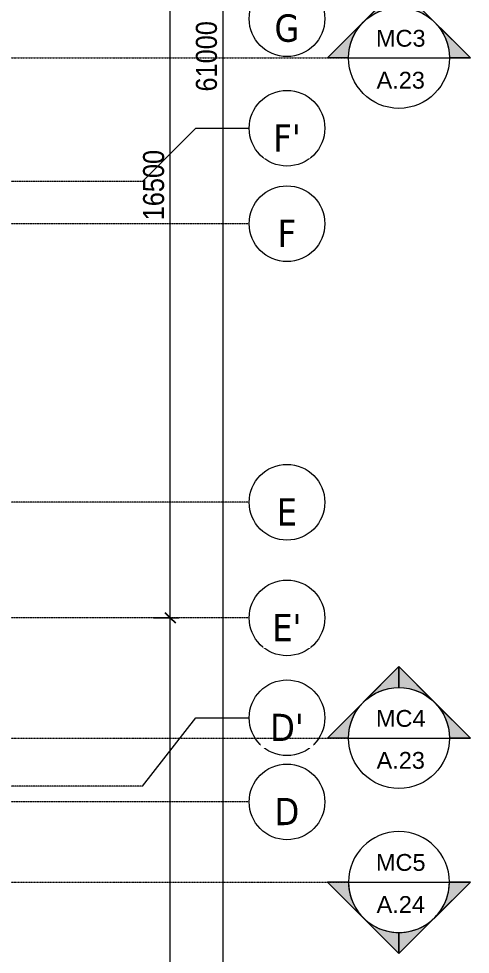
# Model space of a CAD drawing. Header units: millimetres. Extents: x 1591 to 239055, y -15958 to 83255.
# Drawn here: x 223415 to 232010, y 30637 to 48437 of the extents above; entities that cross this region are included whole.
import ezdxf

# ---------------------------------------------------------------- set-up
doc = ezdxf.new("R2010")
doc.units = ezdxf.units.MM
doc.linetypes.add('Dash Dot 3_16_', pattern=[7.9375, 4.7625, -1.5875, 0, -1.5875])
doc.linetypes.add('Grid Line', pattern=[22.225, 12.7, -3.175, 3.175, -3.175])
for name, color, linetype, lineweight in [('A-ANNO-DIMS', 211, 'Continuous', 9), ('A-ANNO-DIMS-160', 211, 'Continuous', 9), ('G-ANNO-SYMB', 111, 'Continuous', 9), ('G-ANNO-SYMB-1', 111, 'Dash Dot 3_16_', 18), ('S-GRID', 1, 'Continuous', 9), ('S-GRID-1', 1, 'Grid Line', 9), ('S-GRID-IDEN', 1, 'Continuous', 9)]:
    doc.layers.add(name, color=color, linetype=linetype, lineweight=lineweight)
doc.styles.add('Arial_10', font='arial_0.ttf', dxfattribs={"height": 320})
doc.styles.add('Tahoma_B', font='tahomabd_0.ttf', dxfattribs={"height": 520})
doc.styles.add('UTM Avo', font='UTM Avo.ttf', dxfattribs={"width": 0.9, "height": 400})
doc.dimstyles.new('1_Dim_chi_tiet_2_5', dxfattribs={"dimscale": 304.8, "dimtxt": 399.720379, "dimasz": 0.629921, "dimexe": 0.524934, "dimexo": 0.0625, "dimgap": 0.052493, "dimtad": 1, "dimdec": 0, "dimrnd": 5, "dimzin": 0, "dimdsep": 46, "dimtxsty": 'UTM Avo', "dimblk1": 'OBLIQUE', "dimblk2": 'OBLIQUE', "dimsah": 1, "dimcen": 0.09, "dimdle": 0.524934, "dimazin": 0, "dimtfac": 1, "dimtdec": 4, "dimtix": 1, "dimtmove": 0, "dimatfit": 3, "dimfxl": 1.049869, "dimfxlon": 1, "dimtvp": 1, "dimtolj": 1, "dimtzin": 0, "dimarcsym": 2})

# ---------------------------------------------------------------- blocks, each defined once
blk = doc.blocks.new('Grid - M_Grid Head - Circle-353313-TKCS_MB TẦNG 6-8')
at = {"layer": 'S-GRID-IDEN'}
blk.add_circle((0, 0), 4.5, dxfattribs=at)
blk = doc.blocks.new('Section - M_Section Head - Filled-352373-TKCS_MB TẦNG 6-8')
at = {"layer": 'G-ANNO-SYMB'}
h = blk.add_hatch(color=256, dxfattribs=at)
edge = h.paths.add_edge_path()
edge.add_line((-6, 8.49), (-6, 6))
edge.add_arc((-6, 0), 6, 90, 135)
edge.add_line((-10.24, 4.24), (-6, 8.49))
h = blk.add_hatch(color=256, dxfattribs=at)
edge = h.paths.add_edge_path()
edge.add_line((-6, 8.49), (-1.76, 4.24))
edge.add_arc((-6, 0), 6, 45, 90)
edge.add_line((-6, 6), (-6, 8.49))
h = blk.add_hatch(color=256, dxfattribs=at)
edge = h.paths.add_edge_path()
edge.add_line((-14.49, 0), (-10.24, 4.24))
edge.add_arc((-6, 0), 6, 135, 180)
edge.add_line((-12, 0), (-14.49, 0))
h = blk.add_hatch(color=256, dxfattribs=at)
edge = h.paths.add_edge_path()
edge.add_line((2.49, 0), (0, 0))
edge.add_arc((-6, 0), 6, 360, 405)
edge.add_line((-1.76, 4.24), (2.49, 0))
for p, q in [((-6, 8.49), (-14.49, 0)), ((-6, 8.49), (-10.24, 4.24)), ((-6, 8.49), (2.49, 0)), ((-6, 6), (-6, 8.49)), ((-6, 8.49), (-6, 6)), ((-1.76, 4.24), (-6, 8.49)), ((-10.24, 4.24), (-14.49, 0)), ((2.49, 0), (-1.76, 4.24)), ((-14.49, 0), (-12, 0)), ((0, 0), (2.49, 0)), ((-12, 0), (-14.49, 0)), ((0, 0), (2.49, 0))]:
    blk.add_line(p, q, dxfattribs=at)
for start, end in [(360, 180), (90, 135), (45, 90), (135, 180), (360, 45), (180, 360)]:
    blk.add_arc((-6, 0), 6, start, end, dxfattribs=at)
blk = doc.blocks.new('DIMBLOCK22-TKCS_MB TẦNG 6-8')
at = {"layer": 'A-ANNO-DIMS-160', "lineweight": 25}
for p, q in [((227307, 78237), (227211, 78333)), ((227307, 78237), (227403, 78141)), ((227307, 17237), (227211, 17333)), ((227307, 17237), (227403, 17141))]:
    blk.add_line(p, q, dxfattribs=at)
at = {"layer": 'A-ANNO-DIMS-160'}
for p, q in [((227307, 17077), (227307, 78397)), ((226987, 78237), (227467, 78237)), ((227307, 78237), (226987, 78237)), ((226987, 17237), (227467, 17237)), ((227307, 17237), (226987, 17237))]:
    blk.add_line(p, q, dxfattribs=at)
at = {"layer": 'A-ANNO-DIMS-160', "color": 0, "insert": (226787, 47052), "char_height": 400, "width": 1643.29, "attachment_point": 1, "rotation": 90, "line_spacing_factor": 1.110334, "style": 'UTM Avo'}
blk.add_mtext('61000', dxfattribs=at)
blk = doc.blocks.new('_Oblique')
at = {"color": 0, "linetype": 'ByBlock', "lineweight": -2}
blk.add_line((-0.5, -0.5), (0.5, 0.5), dxfattribs=at)
blk = doc.blocks.new('DIMBLOCK23-TKCS_MB TẦNG 6-8')
at = {"layer": 'A-ANNO-DIMS-160'}
for p, q in [((225980, 37037), (226460, 37037)), ((226300, 37037), (225980, 37037)), ((226300, 17077), (226300, 37037)), ((225980, 17237), (226460, 17237)), ((226300, 17237), (225980, 17237))]:
    blk.add_line(p, q, dxfattribs=at)
at = {"layer": 'A-ANNO-DIMS-160', "lineweight": 25}
for p, q in [((226300, 37037), (226204, 37133)), ((226300, 37037), (226396, 36941)), ((226300, 17237), (226204, 17333)), ((226300, 17237), (226396, 17141))]:
    blk.add_line(p, q, dxfattribs=at)
at = {"layer": 'A-ANNO-DIMS-160', "color": 0, "insert": (225781, 26452), "char_height": 400, "width": 1643.29, "attachment_point": 1, "rotation": 90, "line_spacing_factor": 1.110334, "style": 'UTM Avo'}
blk.add_mtext('19800', dxfattribs=at)
blk = doc.blocks.new('DIMBLOCK24-TKCS_MB TẦNG 6-8')
at = {"layer": 'A-ANNO-DIMS-160', "lineweight": 25}
for p, q in [((226300, 53537), (226204, 53633)), ((226300, 53537), (226396, 53441)), ((226300, 37037), (226204, 37133)), ((226300, 37037), (226396, 36941))]:
    blk.add_line(p, q, dxfattribs=at)
at = {"layer": 'A-ANNO-DIMS-160'}
for p, q in [((225980, 53537), (226460, 53537)), ((226300, 53537), (225980, 53537)), ((226300, 37037), (226300, 53537)), ((225980, 37037), (226460, 37037)), ((226300, 37037), (225980, 37037))]:
    blk.add_line(p, q, dxfattribs=at)
at = {"layer": 'A-ANNO-DIMS-160', "color": 0, "insert": (225781, 44602), "char_height": 400, "width": 1643.29, "attachment_point": 1, "rotation": 90, "line_spacing_factor": 1.110334, "style": 'UTM Avo'}
blk.add_mtext('16500', dxfattribs=at)

msp = doc.modelspace()

# ---------------------------------------------------------------- linework, layer by layer
at = {"layer": 'G-ANNO-SYMB'}
for p, q in [((229692.1, 47691.5), (231612.1, 47691.5)), ((229692.1, 34751.5), (231612.1, 34751.5)), ((229692.1, 32011.5), (231612.1, 32011.5))]:
    msp.add_line(p, q, dxfattribs=at)
at = {"layer": 'G-ANNO-SYMB-1'}
for p, q in [((124639, 47691.5), (229692.1, 47691.5)), ((124639, 32011.5), (229692.1, 32011.5))]:
    msp.add_line(p, q, dxfattribs=at)
at = {"layer": 'S-GRID'}
for p, q in [((225768.6, 45336.9), (226784.6, 46352.9)), ((226784.6, 46352.9), (227800.6, 46352.9)), ((225768.6, 33836.9), (226784.6, 35136.9)), ((226784.6, 35136.9), (227800.6, 35136.9))]:
    msp.add_line(p, q, dxfattribs=at)
at = {"layer": 'S-GRID-1'}
for p, q in [((225768.6, 45336.9), (221768.6, 45336.9)), ((223800.6, 44536.9), (130306.5, 44536.9)), ((227800.6, 44536.9), (223800.6, 44536.9)), ((223800.6, 39236.9), (130306.5, 39236.9)), ((227800.6, 39236.9), (223800.6, 39236.9)), ((223800.6, 37036.9), (130306.5, 37036.9)), ((227800.6, 37036.9), (223800.6, 37036.9)), ((225768.6, 33836.9), (221768.6, 33836.9)), ((223800.6, 33536.9), (130306.5, 33536.9)), ((227800.6, 33536.9), (223800.6, 33536.9))]:
    msp.add_line(p, q, dxfattribs=at)

# ---------------------------------------------------------------- block references
at = {"layer": 'G-ANNO-SYMB', "extrusion": (0, 0, -1), "xscale": 159.9999999999999, "yscale": 159.9999999999999, "zscale": 159.9999999999999}
for p in [(-229692.1, 47691.5), (-229692.1, 34751.5)]:
    msp.add_blockref('Section - M_Section Head - Filled-352373-TKCS_MB TẦNG 6-8', p, dxfattribs=at)
at = {"layer": 'G-ANNO-SYMB', "xscale": 159.9999999999999, "yscale": 159.9999999999999, "zscale": 159.9999999999999, "rotation": 180}
msp.add_blockref('Section - M_Section Head - Filled-352373-TKCS_MB TẦNG 6-8', (229692.1, 32011.5), dxfattribs=at)
at = {"layer": 'S-GRID-IDEN', "xscale": 159.9999999999999, "yscale": 159.9999999999999, "zscale": 159.9999999999999, "rotation": 89.99999999999982}
for p in [(228520.6, 48436.9), (228520.6, 46352.9), (228520.6, 44536.9), (228520.6, 39236.9), (228520.6, 37036.9), (228520.6, 35136.9), (228520.6, 33536.9)]:
    msp.add_blockref('Grid - M_Grid Head - Circle-353313-TKCS_MB TẦNG 6-8', p, dxfattribs=at)

# ---------------------------------------------------------------- texts
at = {"layer": 'G-ANNO-SYMB', "char_height": 320, "attachment_point": 5, "line_spacing_factor": 0.936439, "style": 'Arial_10'}
for s, insert, width in [('\\pt2032,4064,6096,8128,10160,12192,14224,16256,18288,20320,22352,24384,26416,28448,30480,32512,34544,36576,38608,40640,42672,44704,46736,48768,50800,52832,54864,56896,58928,60960,62992,65024;MC3', (230686.1, 48062.7), 963.2), ('\\pt2032,4064,6096,8128,10160,12192,14224,16256,18288,20320,22352,24384,26416,28448,30480,32512,34544,36576,38608,40640,42672,44704,46736,48768,50800,52832,54864,56896,58928,60960,62992,65024;A.23', (230686.1, 47264.4), 952), ('\\pt2032,4064,6096,8128,10160,12192,14224,16256,18288,20320,22352,24384,26416,28448,30480,32512,34544,36576,38608,40640,42672,44704,46736,48768,50800,52832,54864,56896,58928,60960,62992,65024;MC4', (230686.1, 35122.7), 963.2), ('\\pt2032,4064,6096,8128,10160,12192,14224,16256,18288,20320,22352,24384,26416,28448,30480,32512,34544,36576,38608,40640,42672,44704,46736,48768,50800,52832,54864,56896,58928,60960,62992,65024;A.23', (230686.1, 34324.4), 952), ('\\pt2032,4064,6096,8128,10160,12192,14224,16256,18288,20320,22352,24384,26416,28448,30480,32512,34544,36576,38608,40640,42672,44704,46736,48768,50800,52832,54864,56896,58928,60960,62992,65024;MC5', (230686.1, 32382.7), 963.2), ('\\pt2032,4064,6096,8128,10160,12192,14224,16256,18288,20320,22352,24384,26416,28448,30480,32512,34544,36576,38608,40640,42672,44704,46736,48768,50800,52832,54864,56896,58928,60960,62992,65024;A.24', (230686.1, 31584.4), 952)]:
    msp.add_mtext(s, dxfattribs=dict(at, insert=insert, width=width))

# ---------------------------------------------------------------- dimensions: what is measured, and where the dimension line sits
at = {"layer": 'A-ANNO-DIMS'}
for base, p1, p2, override, picture, middle in [((227306.8, 78236.9), (226986.8, 17236.9), (226986.8, 78236.9), {"dimpost": '<>', "dimfxl": 61000}, 'DIMBLOCK22-TKCS_MB TẦNG 6-8', (227083.8, 47736.9)), ((226300.3, 53536.9), (225980.3, 37036.9), (225980.3, 53536.9), {"dimpost": '<>', "dimfxl": 16500}, 'DIMBLOCK24-TKCS_MB TẦNG 6-8', (226077.3, 45286.9)), ((226300.3, 37036.9), (225980.3, 17236.9), (225980.3, 37036.9), {"dimpost": '<>', "dimfxl": 19800}, 'DIMBLOCK23-TKCS_MB TẦNG 6-8', (226077.3, 27136.9))]:
    dim = msp.add_linear_dim(base=base, p1=p1, p2=p2, angle=90, dimstyle='1_Dim_chi_tiet_2_5', override=override, dxfattribs=at)
    dim.commit()
    dim.dimension.update_dxf_attribs({"geometry": picture, "text_midpoint": middle})

# ---------------------------------------------------------------- next in the draw order: texts
at = {"layer": 'S-GRID-IDEN', "char_height": 520, "attachment_point": 5, "line_spacing_factor": 0.996129, "style": 'Tahoma_B', "bg_fill": 3, "box_fill_scale": 1.25, "bg_fill_color": 256, "bg_fill_true_color": 13158600, "bg_fill_transparency": 0}
for s, insert, width in [('\\pt2031.9988,4063.9976,6096.0016,8128.0004,10159.9992,12191.998,14224.002,16256.0008,18287.9996,20319.9984,22352.0024,24384.0012,26416,28447.9988,30479.9976,32512.0016,34544.0004,36575.9992,38607.998,40640.002,42672.0008,44703.9996,46735.9984,48768.0024,50800.0012,52832,54863.9988,56895.9976,58928.0016,60960.0004,62991.9992,65023.998;G', (228519.9, 48253.6), 539.2), ("\\pt2031.9988,4063.9976,6096.0016,8128.0004,10159.9992,12191.998,14224.002,16256.0008,18287.9996,20319.9984,22352.0024,24384.0012,26416,28447.9988,30479.9976,32512.0016,34544.0004,36575.9992,38607.998,40640.002,42672.0008,44703.9996,46735.9984,48768.0024,50800.0012,52832,54863.9988,56895.9976,58928.0016,60960.0004,62991.9992,65023.998;F'", (228519.1, 46169.6), 614.4), ('\\pt2031.9988,4063.9976,6096.0016,8128.0004,10159.9992,12191.998,14224.002,16256.0008,18287.9996,20319.9984,22352.0024,24384.0012,26416,28447.9988,30479.9976,32512.0016,34544.0004,36575.9992,38607.998,40640.002,42672.0008,44703.9996,46735.9984,48768.0024,50800.0012,52832,54863.9988,56895.9976,58928.0016,60960.0004,62991.9992,65023.998;F', (228519.1, 44353.6), 424), ('\\pt2031.9988,4063.9976,6096.0016,8128.0004,10159.9992,12191.998,14224.002,16256.0008,18287.9996,20319.9984,22352.0024,24384.0012,26416,28447.9988,30479.9976,32512.0016,34544.0004,36575.9992,38607.998,40640.002,42672.0008,44703.9996,46735.9984,48768.0024,50800.0012,52832,54863.9988,56895.9976,58928.0016,60960.0004,62991.9992,65023.998;E', (228519.1, 39053.6), 444.8), ("\\pt2031.9988,4063.9976,6096.0016,8128.0004,10159.9992,12191.998,14224.002,16256.0008,18287.9996,20319.9984,22352.0024,24384.0012,26416,28447.9988,30479.9976,32512.0016,34544.0004,36575.9992,38607.998,40640.002,42672.0008,44703.9996,46735.9984,48768.0024,50800.0012,52832,54863.9988,56895.9976,58928.0016,60960.0004,62991.9992,65023.998;E'", (228519.1, 36853.6), 635.2), ("\\pt2031.9988,4063.9976,6096.0016,8128.0004,10159.9992,12191.998,14224.002,16256.0008,18287.9996,20319.9984,22352.0024,24384.0012,26416,28447.9988,30479.9976,32512.0016,34544.0004,36575.9992,38607.998,40640.002,42672.0008,44703.9996,46735.9984,48768.0024,50800.0012,52832,54863.9988,56895.9976,58928.0016,60960.0004,62991.9992,65023.998;D'", (228519.9, 34953.6), 740.8), ('\\pt2031.9988,4063.9976,6096.0016,8128.0004,10159.9992,12191.998,14224.002,16256.0008,18287.9996,20319.9984,22352.0024,24384.0012,26416,28447.9988,30479.9976,32512.0016,34544.0004,36575.9992,38607.998,40640.002,42672.0008,44703.9996,46735.9984,48768.0024,50800.0012,52832,54863.9988,56895.9976,58928.0016,60960.0004,62991.9992,65023.998;D', (228519.1, 33353.6), 550.4)]:
    msp.add_mtext(s, dxfattribs=dict(at, insert=insert, width=width))

# ---------------------------------------------------------------- next in the draw order: linework, layer by layer
at = {"layer": 'G-ANNO-SYMB-1'}
msp.add_line((124639, 34751.5), (229692.1, 34751.5), dxfattribs=at)

doc.saveas('drawing.dxf')
